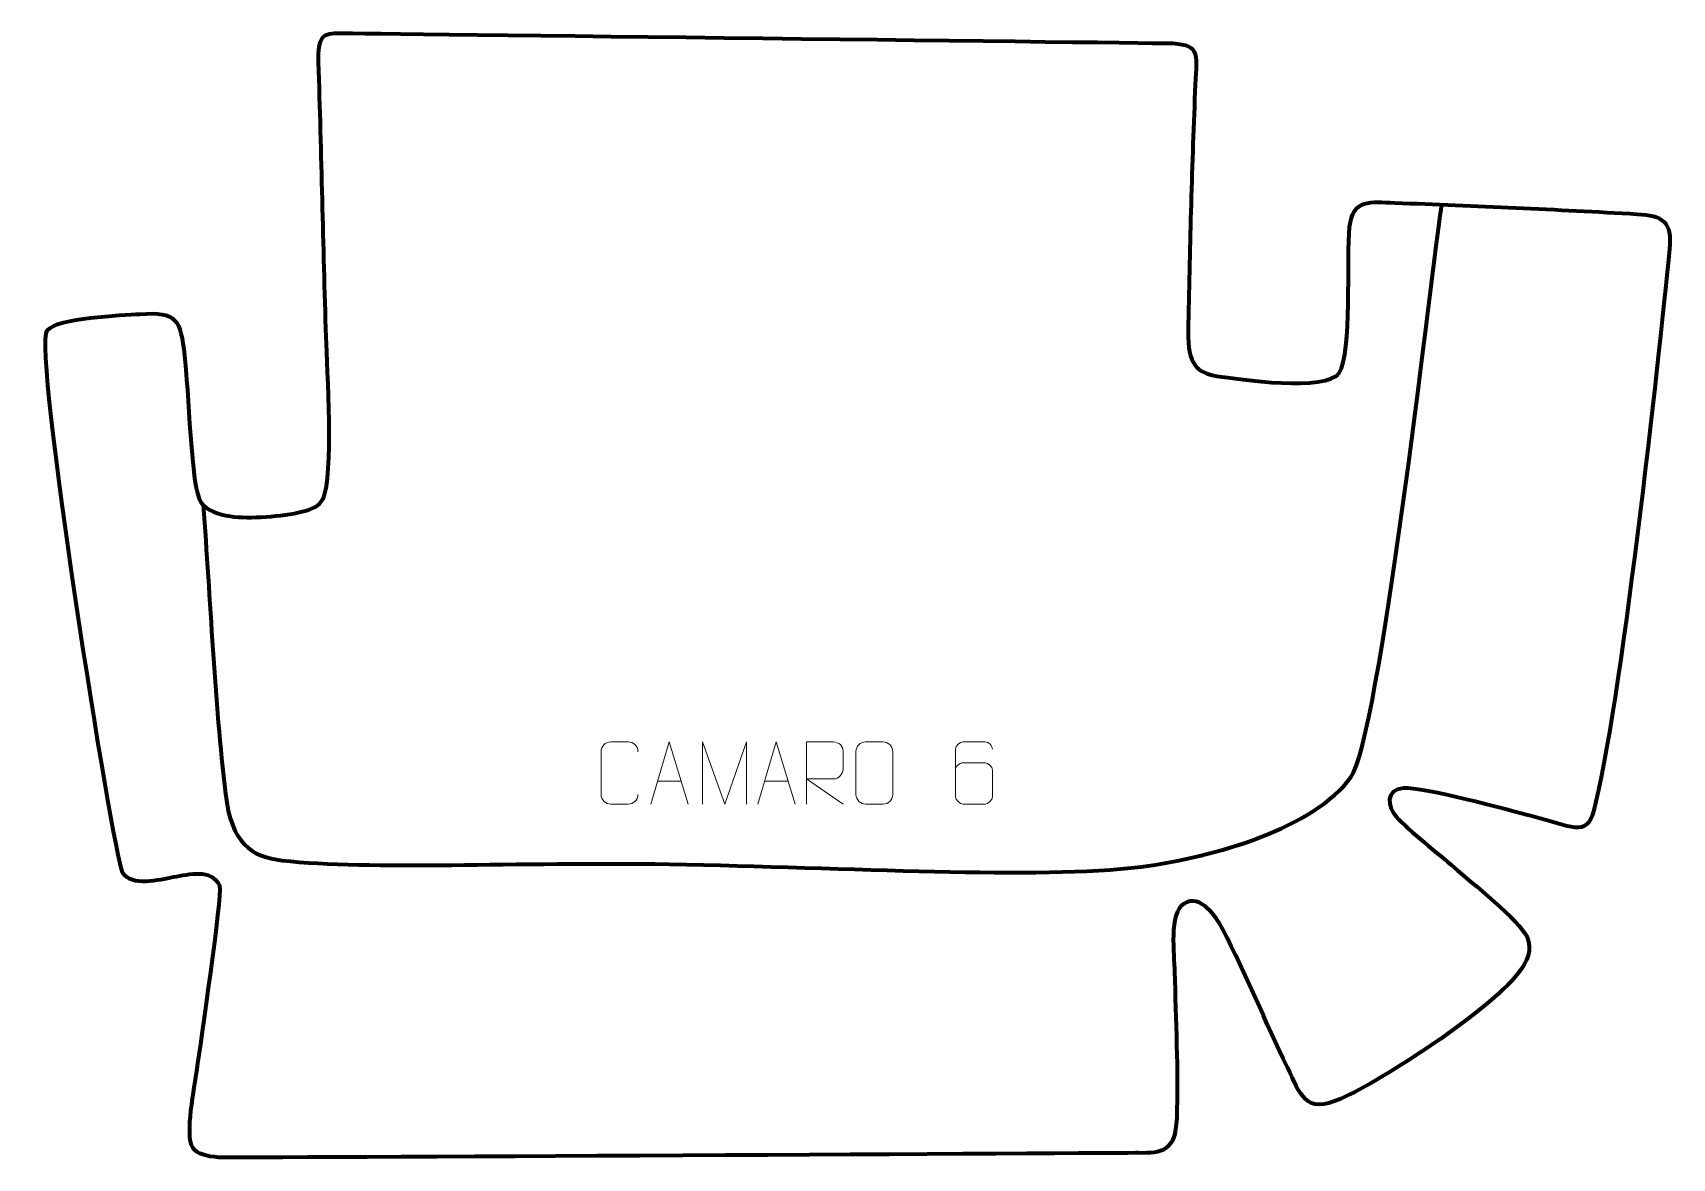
# Model space of a CAD drawing. Header units: millimetres. Extents: x 976 to 1635, y 60 to 512.
import ezdxf

# ---------------------------------------------------------------- set-up
doc = ezdxf.new("R2010")
doc.units = ezdxf.units.MM
doc.header["$MEASUREMENT"] = 0
doc.layers.add('layer 2', color=7, linetype='Continuous')
doc.layers.add('layer 3', color=7, linetype='Continuous')

msp = doc.modelspace()

# ---------------------------------------------------------------- linework, layer by layer
at = {"layer": 'layer 2', "color": 142, "lineweight": 158}
msp.add_open_spline([(1044.6428, 322.4073), (1047.5805, 284.3192), (1049.1663, 243.9881), (1053.6109, 206.3417), (1053.6109, 206.3417), (1055.9642, 186.4088), (1064.0919, 180.9528), (1076.3976, 179.5743), (1076.3976, 179.5743), (1111.7701, 175.6118), (1170.8899, 179.0767), (1231.9559, 178.0302), (1231.9559, 178.0302), (1304.622, 176.7849), (1380.0448, 171.7925), (1421.4907, 177.0357), (1421.4907, 177.0357), (1451.0086, 180.77), (1491.1586, 192.7924), (1505.7072, 212.9532), (1505.7072, 212.9532), (1517.1264, 228.7774), (1537.3907, 408.4102), (1541.637, 438.6068), (1541.637, 438.6068), (1541.637, 438.6068), (1541.8453, 440.088), (1541.8453, 440.088), (1541.8453, 440.088), (1541.8453, 440.088), (1542.2616, 443.0498), (1542.2616, 443.0498)], degree=3, knots=[0, 0, 0, 0, 0.11111111, 0.11111111, 0.11111111, 0.11111111, 0.22222222, 0.22222222, 0.22222222, 0.22222222, 0.33333333, 0.33333333, 0.33333333, 0.33333333, 0.44444444, 0.44444444, 0.44444444, 0.44444444, 0.55555556, 0.55555556, 0.55555556, 0.55555556, 0.66666667, 0.66666667, 0.66666667, 0.66666667, 0.77777778, 0.77777778, 0.77777778, 0.77777778, 1, 1, 1, 1], dxfattribs=at)
at = {"layer": 'layer 3', "color": 242, "lineweight": 158}
msp.add_open_spline([(1420.263, 62.0199), (1429.8408, 61.8462), (1435.2694, 62.5899), (1435.7382, 75.9793), (1435.7382, 75.9793), (1436.4002, 94.8863), (1435.3253, 115.7813), (1434.8904, 134.8472), (1434.8904, 134.8472), (1434.7418, 141.5816), (1432.5393, 158.4191), (1438.6279, 162.176), (1438.6279, 162.176), (1445.386, 166.346), (1451.7642, 156.6651), (1454.3071, 151.7375), (1454.3071, 151.7375), (1463.4857, 133.9523), (1471.4152, 114.5385), (1480.1967, 96.3655), (1480.1967, 96.3655), (1485.5615, 85.3967), (1487.274, 77.4433), (1501.6608, 83.807), (1501.6608, 83.807), (1518.9002, 91.4324), (1560.6652, 118.7928), (1572.9546, 134.1986), (1572.9546, 134.1986), (1576.6619, 138.8462), (1578.6583, 143.85), (1576.5007, 148.8302), (1576.5007, 148.8302), (1573.7942, 155.0775), (1553.5206, 171.136), (1547.244, 176.6848), (1547.244, 176.6848), (1540.7381, 182.4364), (1529.2604, 191.1282), (1523.8783, 197.2271), (1523.8783, 197.2271), (1520.2813, 201.303), (1519.5279, 207.8459), (1526.798, 208.532), (1526.798, 208.532), (1534.7726, 209.2845), (1569.2023, 199.6429), (1578.9715, 197.1496), (1578.9715, 197.1496), (1594.27, 193.245), (1600.3354, 188.763), (1603.1509, 199.2639), (1603.1509, 199.2639), (1613.7948, 238.9614), (1629.4586, 381.4974), (1633.7285, 425.1554), (1633.7285, 425.1554), (1634.7996, 436.1067), (1631.1358, 438.6609), (1620.6067, 439.248), (1620.6067, 439.248), (1588.4454, 441.0414), (1555.6004, 442.6301), (1523.3864, 443.76), (1523.3864, 443.76), (1513.3965, 444.1104), (1506.5276, 445.5595), (1505.2192, 434.0109), (1505.2192, 434.0109), (1503.9792, 421.7369), (1506.186, 383.3917), (1501.0373, 375.4367), (1501.0373, 375.4367), (1496.0303, 367.7005), (1460.391, 372.8208), (1451.9939, 374.1555), (1451.9939, 374.1555), (1443.6974, 375.5177), (1440.1512, 378.7052), (1440.3717, 392.2082), (1440.3717, 392.2082), (1440.8956, 424.2922), (1441.8048, 456.3694), (1443.0779, 488.4322), (1443.0779, 488.4322), (1443.6684, 503.304), (1445.6011, 507.082), (1434.1805, 507.8587), (1434.1805, 507.8587), (1434.1805, 507.8587), (1106.6027, 511.8458), (1099.7233, 511.9547), (1099.7233, 511.9547), (1092.8439, 512.0636), (1090.6903, 510.7351), (1091.0288, 500.2969), (1091.0288, 500.2969), (1092.2231, 463.4632), (1092.9395, 426.645), (1094.0768, 389.8139), (1094.0768, 389.8139), (1094.4708, 377.1611), (1097.18, 333.9941), (1092.8516, 324.8048), (1092.8516, 324.8048), (1091.5541, 322.0499), (1087.9906, 320.5474), (1084.4187, 319.6701), (1084.4187, 319.6701), (1076.538, 317.7346), (1063.2763, 316.757), (1055.6552, 317.8219), (1055.6552, 317.8219), (1050.6075, 318.5273), (1046.1709, 320.1746), (1043.7153, 323.4899), (1043.7153, 323.4899), (1039.7721, 328.8133), (1038.7385, 369.8981), (1037.2248, 382.3611), (1037.2248, 382.3611), (1035.3796, 396.7912), (1034.3931, 400.118), (1019.208, 399.047), (1019.208, 399.047), (1011.9717, 398.5664), (986.1549, 397.6699), (982.008, 392.4991), (982.008, 392.4991), (976.236, 385.3019), (1008.4823, 182.5488), (1012.3139, 174.7186), (1012.3139, 174.7186), (1015.9168, 168.6318), (1027.0441, 171.8035), (1032.7064, 172.7807), (1032.7064, 172.7807), (1039.0815, 173.8811), (1047.9569, 176.2778), (1051.4289, 169.3174), (1051.4289, 169.3174), (1052.4521, 165.0685), (1043.5931, 105.5837), (1042.2538, 95.648), (1042.2538, 95.648), (1041.3098, 88.5462), (1037.1804, 69.2806), (1040.5642, 64.0169), (1040.5642, 64.0169), (1042.1342, 61.5746), (1046.2328, 60.5823), (1050.9027, 60.2458), (1050.9027, 60.2458), (1055.5726, 59.9093), (1420.263, 62.0199), (1420.263, 62.0199)], degree=3, knots=[0, 0, 0, 0, 0.025, 0.025, 0.025, 0.025, 0.05, 0.05, 0.05, 0.05, 0.075, 0.075, 0.075, 0.075, 0.1, 0.1, 0.1, 0.1, 0.125, 0.125, 0.125, 0.125, 0.15, 0.15, 0.15, 0.15, 0.175, 0.175, 0.175, 0.175, 0.2, 0.2, 0.2, 0.2, 0.225, 0.225, 0.225, 0.225, 0.25, 0.25, 0.25, 0.25, 0.275, 0.275, 0.275, 0.275, 0.3, 0.3, 0.3, 0.3, 0.325, 0.325, 0.325, 0.325, 0.35, 0.35, 0.35, 0.35, 0.375, 0.375, 0.375, 0.375, 0.4, 0.4, 0.4, 0.4, 0.425, 0.425, 0.425, 0.425, 0.45, 0.45, 0.45, 0.45, 0.475, 0.475, 0.475, 0.475, 0.5, 0.5, 0.5, 0.5, 0.525, 0.525, 0.525, 0.525, 0.55, 0.55, 0.55, 0.55, 0.575, 0.575, 0.575, 0.575, 0.6, 0.6, 0.6, 0.6, 0.625, 0.625, 0.625, 0.625, 0.65, 0.65, 0.65, 0.65, 0.675, 0.675, 0.675, 0.675, 0.7, 0.7, 0.7, 0.7, 0.725, 0.725, 0.725, 0.725, 0.75, 0.75, 0.75, 0.75, 0.775, 0.775, 0.775, 0.775, 0.8, 0.8, 0.8, 0.8, 0.825, 0.825, 0.825, 0.825, 0.85, 0.85, 0.85, 0.85, 0.875, 0.875, 0.875, 0.875, 0.9, 0.9, 0.9, 0.9, 0.925, 0.925, 0.925, 0.925, 0.95, 0.95, 0.95, 0.95, 1, 1, 1, 1], dxfattribs=at)
at = {"layer": 'layer 3', "color": 250, "lineweight": 9}
for points, knots in [([(1219.3465, 206.0009), (1219.2067, 203.6775), (1217.5295, 202.1979), (1215.3818, 202.1871), (1215.3818, 202.1871), (1213.0499, 202.1875), (1210.718, 202.1875), (1208.3865, 202.1871), (1208.3865, 202.1871), (1206.4615, 202.0817), (1204.4894, 203.9662), (1204.5006, 205.9835), (1204.5006, 205.9835), (1204.501, 211.7536), (1204.501, 217.5233), (1204.5006, 223.2926), (1204.5006, 223.2926), (1204.5048, 225.4307), (1206.2515, 227.1499), (1208.4039, 227.1364), (1208.4039, 227.1364), (1210.7296, 227.1364), (1213.0557, 227.1364), (1215.3818, 227.1364), (1215.3818, 227.1364), (1217.3284, 227.1719), (1219.3198, 225.6804), (1219.3465, 223.2428)], [0, 0, 0, 0, 0.125, 0.125, 0.125, 0.125, 0.25, 0.25, 0.25, 0.25, 0.375, 0.375, 0.375, 0.375, 0.5, 0.5, 0.5, 0.5, 0.625, 0.625, 0.625, 0.625, 0.75, 0.75, 0.75, 0.75, 1, 1, 1, 1]), ([(1224.5082, 202.1902), (1224.5082, 202.1902), (1231.8792, 227.1437), (1231.8792, 227.1437), (1231.8792, 227.1437), (1231.8792, 227.1437), (1239.4491, 202.1902), (1239.4491, 202.1902)], [0, 0, 0, 0, 0.33333333, 0.33333333, 0.33333333, 0.33333333, 1, 1, 1, 1]), ([(1245.2642, 202.183), (1245.2642, 202.183), (1245.2642, 227.1409), (1245.2642, 227.1409), (1245.2642, 227.1409), (1245.2642, 227.1409), (1254.1893, 202.183), (1254.1893, 202.183), (1254.1893, 202.183), (1254.1893, 202.183), (1262.9492, 227.1404), (1262.9492, 227.1404), (1262.9492, 227.1404), (1262.9492, 227.1404), (1262.9492, 202.183), (1262.9492, 202.183)], [0, 0, 0, 0, 0.2, 0.2, 0.2, 0.2, 0.4, 0.4, 0.4, 0.4, 0.6, 0.6, 0.6, 0.6, 1, 1, 1, 1]), ([(1267.5082, 202.1902), (1267.5082, 202.1902), (1274.8792, 227.1437), (1274.8792, 227.1437), (1274.8792, 227.1437), (1274.8792, 227.1437), (1282.4491, 202.1902), (1282.4491, 202.1902)], [0, 0, 0, 0, 0.33333333, 0.33333333, 0.33333333, 0.33333333, 1, 1, 1, 1]), ([(1287.0502, 202.1866), (1287.0502, 202.1866), (1287.0502, 227.1401), (1287.0502, 227.1401), (1287.0502, 227.1401), (1290.645, 227.1401), (1294.2405, 227.1401), (1297.8357, 227.1401), (1297.8357, 227.1401), (1300.161, 227.1024), (1301.7183, 225.6124), (1301.7142, 223.246), (1301.7142, 223.246), (1301.7138, 221.2105), (1301.7138, 218.1511), (1301.7142, 216.1151), (1301.7142, 216.1151), (1301.7077, 214.2396), (1299.8954, 212.2978), (1297.8859, 212.2787), (1297.8859, 212.2787), (1297.8859, 212.2787), (1287.0502, 212.2787), (1287.0502, 212.2787), (1287.0502, 212.2787), (1287.0502, 212.2787), (1301.7049, 202.1866), (1301.7049, 202.1866)], [0, 0, 0, 0, 0.125, 0.125, 0.125, 0.125, 0.25, 0.25, 0.25, 0.25, 0.375, 0.375, 0.375, 0.375, 0.5, 0.5, 0.5, 0.5, 0.625, 0.625, 0.625, 0.625, 0.75, 0.75, 0.75, 0.75, 1, 1, 1, 1]), ([(1310.7896, 227.1359), (1313.1153, 227.1359), (1315.4414, 227.1359), (1317.7675, 227.1359), (1317.7675, 227.1359), (1319.7141, 227.1715), (1321.7055, 225.6799), (1321.7322, 223.2423), (1321.7322, 223.2423), (1321.7318, 217.4954), (1321.7318, 211.7481), (1321.7322, 206.0004), (1321.7322, 206.0004), (1321.5924, 203.677), (1319.9152, 202.1974), (1317.7675, 202.1866), (1317.7675, 202.1866), (1315.4356, 202.187), (1313.1037, 202.187), (1310.7722, 202.1866), (1310.7722, 202.1866), (1308.8472, 202.0812), (1306.8751, 203.9657), (1306.8863, 205.983), (1306.8863, 205.983), (1306.8866, 211.7531), (1306.8866, 217.5228), (1306.8863, 223.2921), (1306.8863, 223.2921), (1306.8905, 225.4302), (1308.6372, 227.1494), (1310.7896, 227.1359)], [0, 0, 0, 0, 0.11111111, 0.11111111, 0.11111111, 0.11111111, 0.22222222, 0.22222222, 0.22222222, 0.22222222, 0.33333333, 0.33333333, 0.33333333, 0.33333333, 0.44444444, 0.44444444, 0.44444444, 0.44444444, 0.55555556, 0.55555556, 0.55555556, 0.55555556, 0.66666667, 0.66666667, 0.66666667, 0.66666667, 0.77777778, 0.77777778, 0.77777778, 0.77777778, 1, 1, 1, 1]), ([(1361.7391, 224.2001), (1361.715, 225.5396), (1360.3588, 227.1928), (1358.7869, 227.1585), (1358.7869, 227.1585), (1355.8021, 227.1582), (1352.8169, 227.1582), (1349.8315, 227.1585), (1349.8315, 227.1585), (1348.6124, 227.1734), (1346.8842, 225.7358), (1346.8792, 224.2001), (1346.8792, 224.2001), (1346.8795, 217.8396), (1346.8795, 211.4788), (1346.8792, 205.1181), (1346.8792, 205.1181), (1346.8839, 203.9552), (1348.6124, 202.1841), (1349.8315, 202.1597), (1349.8315, 202.1597), (1352.8169, 202.16), (1355.8021, 202.16), (1358.7869, 202.1597), (1358.7869, 202.1597), (1360.065, 202.2035), (1361.7347, 203.818), (1361.7391, 205.1181), (1361.7391, 205.1181), (1361.7391, 208.7014), (1361.7391, 212.2845), (1361.7391, 215.8672), (1361.7391, 215.8672), (1361.7006, 217.3454), (1360.1179, 218.7783), (1358.7869, 218.7763), (1358.7869, 218.7763), (1355.8021, 218.7766), (1352.8169, 218.7766), (1349.8315, 218.7763), (1349.8315, 218.7763), (1348.502, 218.7813), (1346.859, 217.274), (1346.9007, 215.8455)], [0, 0, 0, 0, 0.08333333, 0.08333333, 0.08333333, 0.08333333, 0.16666667, 0.16666667, 0.16666667, 0.16666667, 0.25, 0.25, 0.25, 0.25, 0.33333333, 0.33333333, 0.33333333, 0.33333333, 0.41666667, 0.41666667, 0.41666667, 0.41666667, 0.5, 0.5, 0.5, 0.5, 0.58333333, 0.58333333, 0.58333333, 0.58333333, 0.66666667, 0.66666667, 0.66666667, 0.66666667, 0.75, 0.75, 0.75, 0.75, 0.83333333, 0.83333333, 0.83333333, 0.83333333, 1, 1, 1, 1])]:
    msp.add_open_spline(points, degree=3, knots=knots, dxfattribs=at)
for points in [[(1227.2308, 211.4396), (1227.2308, 211.4396), (1236.7265, 211.4396), (1236.7265, 211.4396)], [(1270.2308, 211.4396), (1270.2308, 211.4396), (1279.7265, 211.4396), (1279.7265, 211.4396)]]:
    msp.add_open_spline(points, degree=3, dxfattribs=at)

doc.saveas('drawing.dxf')
